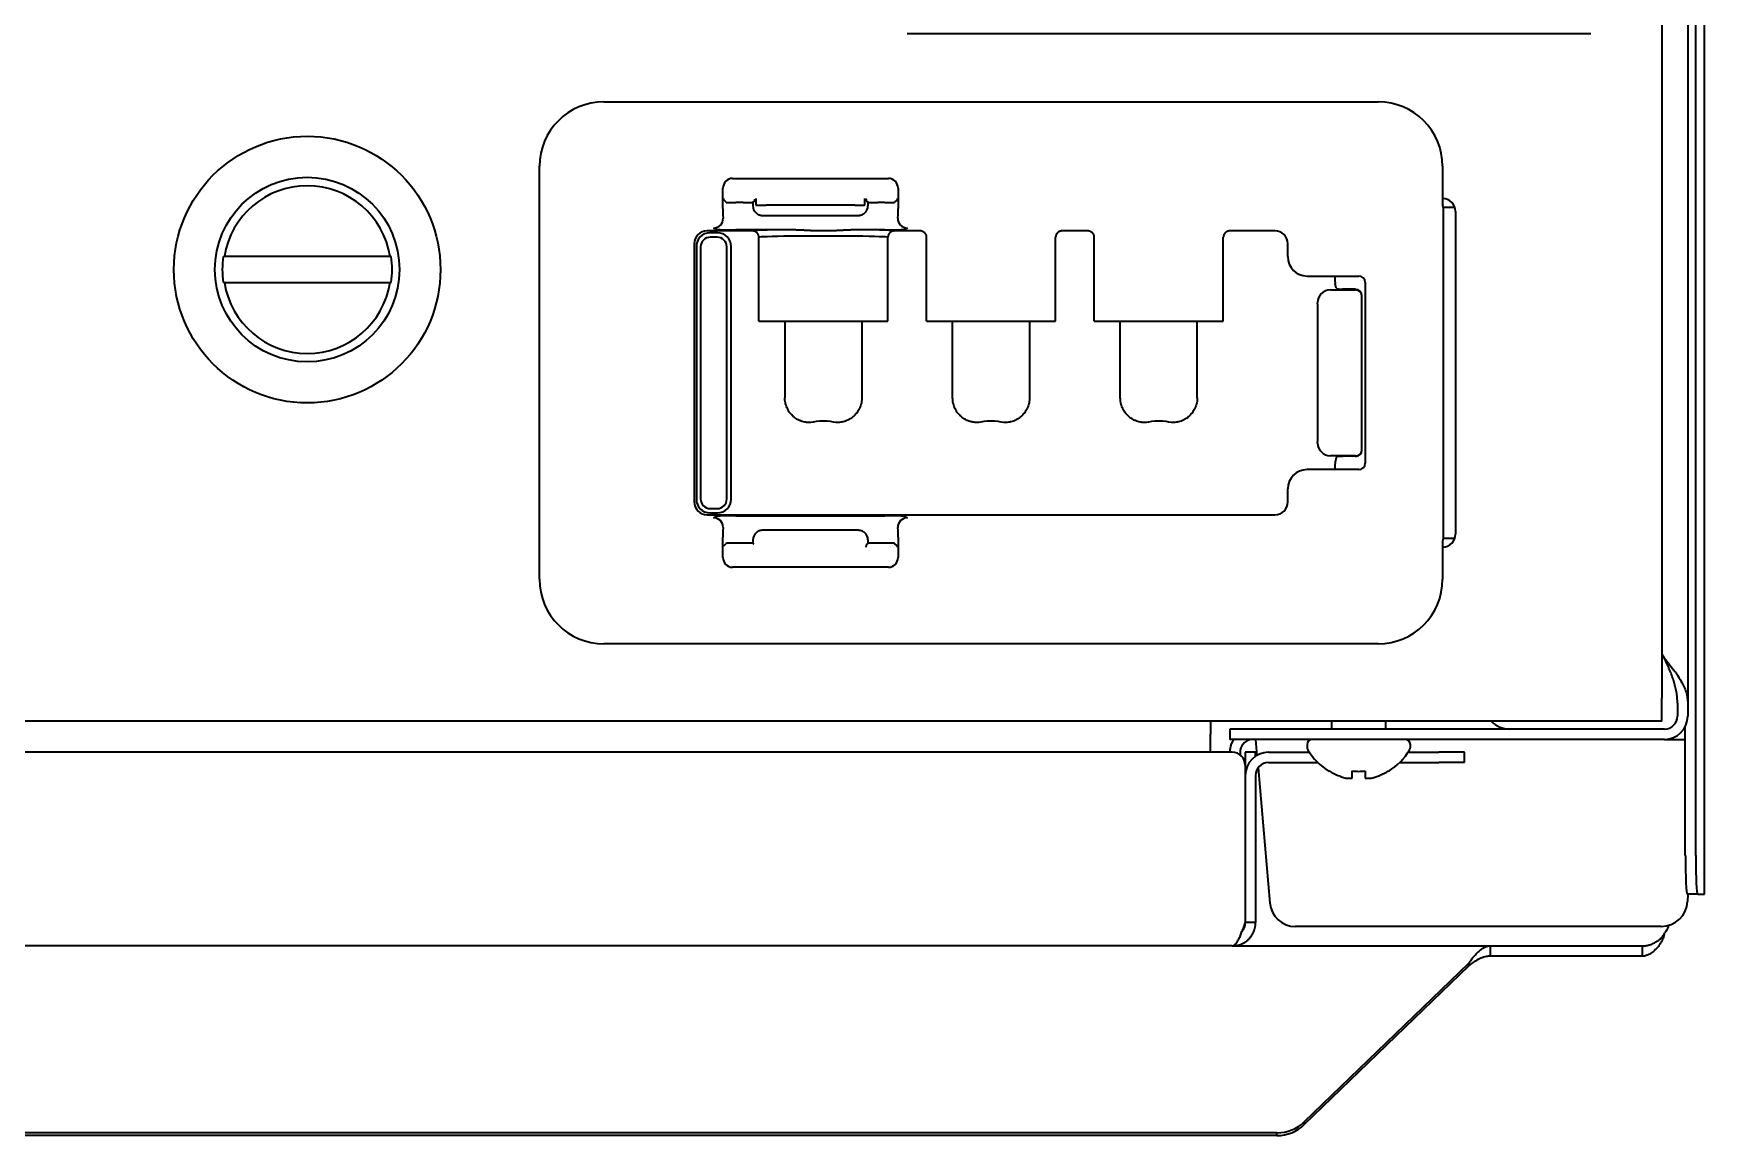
# Model space of a CAD drawing. Extents: x 6336 to 10269, y -393 to 3036.
# Drawn here: x 9049.8 to 9179.4, y 2230.8 to 2316.2 of the extents above; entities that cross this region are included whole.
import ezdxf

# ---------------------------------------------------------------- set-up
doc = ezdxf.new("R2010")
doc.units = 0
doc.header["$LTSCALE"] = 5
doc.layers.add('1', color=7, linetype='CONTINUOUS', true_color=0xffffff)

msp = doc.modelspace()

# ---------------------------------------------------------------- linework, layer by layer
at = {"layer": '1', "color": 7, "linetype": 'Continuous', "lineweight": 35}
for p, q in [((9178.07, 2899.73), (9178.07, 2264.33)), ((9179.37, 2249.53), (9179.37, 2898.93)), ((9178.68, 2895.93), (9178.68, 2252.53)), ((9176.07, 2357.72), (9176.07, 2264.73)), ((9117.57, 2316.23), (9170.57, 2316.23)), ((9094.07, 2310.93), (9154.07, 2310.93)), ((9089.07, 2273.93), (9089.07, 2305.93)), ((9159.07, 2305.93), (9159.07, 2303.14)), ((9103.28, 2302.65), (9103.28, 2304.24)), ((9104.03, 2304.99), (9116.11, 2304.99)), ((9116.86, 2304.24), (9116.86, 2302.65)), ((9103.35, 2303.34), (9103.35, 2303.43)), ((9103.35, 2303.34), (9103.55, 2303.14)), ((9104.86, 2303.12), (9104.3, 2303.12)), ((9105.68, 2303.19), (9105.61, 2303.14)), ((9105.61, 2303.14), (9105.61, 2302.88)), ((9105.85, 2303.43), (9105.85, 2302.93)), ((9114.3, 2302.93), (9114.3, 2303.43)), ((9114.54, 2303.14), (9114.47, 2303.19)), ((9114.54, 2302.88), (9114.54, 2303.14)), ((9115.85, 2303.12), (9115.29, 2303.12)), ((9116.79, 2303.34), (9116.6, 2303.14)), ((9116.8, 2303.43), (9116.79, 2303.34)), ((9105.85, 2302.93), (9105.88, 2302.93)), ((9105.88, 2302.93), (9106.63, 2302.93)), ((9106.36, 2302.13), (9106.63, 2302.13)), ((9113.52, 2302.93), (9106.63, 2302.93)), ((9106.63, 2302.13), (9113.52, 2302.13)), ((9113.52, 2302.93), (9114.27, 2302.93)), ((9113.52, 2302.13), (9113.79, 2302.13)), ((9114.3, 2302.93), (9114.27, 2302.93)), ((9159.11, 2302.75), (9159.08, 2302.89)), ((9160.02, 2302.75), (9159.11, 2302.75)), ((9159.11, 2302.75), (9159.11, 2277.1)), ((9160.07, 2302.43), (9160.07, 2277.43)), ((9105.57, 2300.93), (9102.07, 2300.93)), ((9102.87, 2300.77), (9102.28, 2300.77)), ((9102.84, 2300.44), (9102.31, 2300.44)), ((9102.8, 2301.03), (9102.56, 2301.15)), ((9108.34, 2301.01), (9104.3, 2301.01)), ((9106.07, 2293.93), (9106.07, 2300.43)), ((9115.85, 2301.01), (9113.81, 2301.01)), ((9116.07, 2293.93), (9116.07, 2300.43)), ((9118.57, 2300.93), (9116.57, 2300.93)), ((9117.59, 2301.15), (9117.35, 2301.03)), ((9119.07, 2293.93), (9119.07, 2300.43)), ((9129.07, 2293.93), (9129.07, 2300.43)), ((9131.57, 2300.93), (9129.57, 2300.93)), ((9132.07, 2293.93), (9132.07, 2300.43)), ((9142.07, 2293.93), (9142.07, 2300.43)), ((9146.07, 2300.93), (9142.57, 2300.93)), ((9101.07, 2299.93), (9101.07, 2279.93)), ((9101.23, 2299.72), (9101.23, 2280.13)), ((9101.56, 2299.69), (9101.56, 2280.16)), ((9103.59, 2280.16), (9103.59, 2299.69)), ((9103.92, 2280.13), (9103.92, 2299.72)), ((9147.07, 2298.93), (9147.07, 2299.93)), ((9064.65, 2298.93), (9064.57, 2298.93)), ((9077.58, 2298.93), (9077.5, 2298.93)), ((9064.57, 2296.93), (9064.65, 2296.93)), ((9077.5, 2296.93), (9077.58, 2296.93)), ((9148.57, 2297.43), (9148.8, 2297.43)), ((9148.8, 2297.43), (9152.57, 2297.43)), ((9150.72, 2297.35), (9150.72, 2297.4)), ((9150.81, 2296.48), (9150.73, 2296.85)), ((9153.07, 2296.93), (9153.07, 2282.93)), ((9150.38, 2296.35), (9152.32, 2296.35)), ((9152.32, 2296.4), (9151.31, 2296.4)), ((9152.82, 2295.86), (9152.82, 2295.89)), ((9152.82, 2294.87), (9152.82, 2295.86)), ((9106.07, 2293.93), (9116.07, 2293.93)), ((9108.09, 2293.93), (9108.09, 2288)), ((9114.05, 2293.93), (9114.05, 2288)), ((9119.07, 2293.93), (9129.07, 2293.93)), ((9121.09, 2288), (9121.09, 2293.93)), ((9127.05, 2293.93), (9127.05, 2288)), ((9132.07, 2293.93), (9142.07, 2293.93)), ((9134.09, 2288), (9134.09, 2293.93)), ((9140.05, 2288), (9140.05, 2293.93)), ((9149.38, 2294.87), (9149.38, 2284.98)), ((9152.82, 2284.98), (9152.82, 2294.87)), ((9152.82, 2283.99), (9152.82, 2284.98)), ((9152.82, 2283.96), (9152.82, 2283.99)), ((9148.8, 2282.43), (9148.57, 2282.43)), ((9152.57, 2282.43), (9148.8, 2282.43)), ((9152.32, 2283.5), (9150.38, 2283.5)), ((9150.72, 2282.45), (9150.72, 2282.51)), ((9150.81, 2283.37), (9150.73, 2283)), ((9152.32, 2283.46), (9151.31, 2283.46)), ((9147.07, 2279.93), (9147.07, 2280.93)), ((9102.07, 2278.93), (9146.07, 2278.93)), ((9102.28, 2279.08), (9102.87, 2279.08)), ((9102.31, 2279.41), (9102.84, 2279.41)), ((9102.56, 2278.7), (9102.8, 2278.82)), ((9104.3, 2278.84), (9115.85, 2278.84)), ((9117.35, 2278.82), (9117.59, 2278.7)), ((9103.28, 2275.61), (9103.28, 2277.2)), ((9106.63, 2277.73), (9106.36, 2277.73)), ((9113.52, 2277.73), (9106.63, 2277.73)), ((9113.79, 2277.73), (9113.52, 2277.73)), ((9116.86, 2277.2), (9116.86, 2275.61)), ((9159.11, 2277.1), (9159.08, 2276.96)), ((9160.02, 2277.1), (9159.11, 2277.1)), ((9103.35, 2276.52), (9103.55, 2276.71)), ((9104.86, 2276.73), (9104.3, 2276.73)), ((9105.61, 2276.98), (9105.61, 2276.71)), ((9105.61, 2276.71), (9105.68, 2276.66)), ((9114.47, 2276.66), (9114.54, 2276.71)), ((9114.54, 2276.71), (9114.54, 2276.98)), ((9115.85, 2276.73), (9115.28, 2276.73)), ((9116.79, 2276.52), (9116.6, 2276.71)), ((9116.79, 2276.52), (9116.8, 2276.43)), ((9159.07, 2276.72), (9159.07, 2273.93)), ((9116.11, 2274.86), (9104.03, 2274.86)), ((9154.07, 2268.93), (9094.07, 2268.93)), ((9176.07, 2268.14), (9176.27, 2267.79)), ((9176.07, 2262.93), (9176.07, 2264.73)), ((9177.27, 2264.33), (9177.27, 2263.33)), ((9178.07, 2264.33), (9178.07, 2263.33)), ((9176.07, 2262.93), (8700.37, 2262.93)), ((9141.07, 2262.93), (9141.07, 2261.93)), ((9150.47, 2262.93), (9150.47, 2262.33)), ((9154.67, 2262.33), (9154.67, 2262.93)), ((9141.07, 2260.53), (9141.07, 2261.93)), ((9144.57, 2262.33), (9142.57, 2262.33)), ((9142.57, 2262.33), (9142.57, 2261.53)), ((9144.57, 2261.53), (9142.57, 2261.53)), ((9176.27, 2262.33), (9144.57, 2262.33)), ((9176.27, 2261.53), (9144.57, 2261.53)), ((9144.57, 2261.53), (9144.68, 2260.29)), ((9176.27, 2261.53), (9177.88, 2261.53)), ((9177.88, 2252.53), (9177.88, 2262.53)), ((9142.77, 2260.53), (8700.37, 2260.53)), ((9143.37, 2260.53), (9143.37, 2260.33)), ((9143.77, 2260.53), (9143.77, 2259.53)), ((9144.57, 2260.53), (9143.77, 2260.53)), ((9144.57, 2260.22), (9144.57, 2260.53)), ((9145.57, 2260.53), (9148.75, 2260.53)), ((9148.57, 2261.13), (9148.57, 2260.93)), ((9156.4, 2260.53), (9158.77, 2260.53)), ((9156.57, 2260.93), (9156.57, 2261.13)), ((9160.77, 2260.53), (9158.77, 2260.53)), ((9160.77, 2259.73), (9160.77, 2260.53)), ((9143.77, 2259.53), (9143.77, 2247.33)), ((9144.77, 2259.32), (9145.68, 2248.85)), ((9145.57, 2259.73), (9149.4, 2259.73)), ((9150.27, 2259.05), (9150.27, 2259.08)), ((9154.87, 2259.08), (9154.87, 2259.05)), ((9155.74, 2259.73), (9158.77, 2259.73)), ((9160.77, 2259.73), (9158.77, 2259.73)), ((9144.57, 2258.73), (9144.57, 2247.33)), ((9178.84, 2249.53), (9178.04, 2249.53)), ((9178.08, 2249.53), (9178.06, 2248.96)), ((9178.84, 2249.53), (9179.37, 2249.53)), ((9179.37, 2249.53), (9179.37, 2249.53)), ((9144.57, 2247.33), (9143.77, 2247.33)), ((9170.56, 2247.03), (9147.67, 2247.03)), ((9175.55, 2247.03), (9170.56, 2247.03)), ((9176, 2247.03), (9175.55, 2247.03)), ((9176.57, 2246.99), (9176.57, 2247.1)), ((9142.77, 2245.53), (8702.42, 2245.53)), ((9142.77, 2245.53), (9162.75, 2245.53)), ((9162.75, 2245.53), (9174.57, 2245.53)), ((9162.75, 2245.53), (9162.75, 2244.73)), ((9174.57, 2244.73), (9162.75, 2244.73)), ((9174.57, 2244.73), (9174.57, 2245.53)), ((9148.35, 2231.89), (9161.09, 2244.19)), ((9161.09, 2243.98), (9148.35, 2231.68)), ((9161.09, 2243.98), (9161.09, 2244.19)), ((9148.35, 2231.89), (9148.35, 2231.68)), ((9146.23, 2231.04), (8975.59, 2231.04)), ((9146.23, 2230.83), (8975.59, 2230.83)), ((9146.23, 2230.83), (9146.23, 2231.04))]:
    msp.add_line(p, q, dxfattribs=at)
for radius in [10.33, 7.15]:
    msp.add_circle((9071.07, 2297.93), radius, dxfattribs=at)
for centre, radius, start, end in [((9094.07, 2305.93), 5, 90, 180), ((9154.07, 2305.93), 5, 0, 90), ((9071.07, 2297.93), 6.5, 8.8499, 171.1501), ((9159.07, 2302.43), 1, 0, 90), ((9102.07, 2299.93), 1, 90, 180), ((9146.07, 2299.93), 1, 0, 90), ((9071.07, 2297.93), 6.58, 171.2603, 188.7397), ((9071.07, 2297.93), 6.58, 351.2603, 8.7397), ((9071.07, 2297.93), 6.5, 188.8499, 351.1501), ((9152.57, 2296.93), 0.5, 0, 90), ((9152.57, 2282.93), 0.5, 270, 0), ((9102.07, 2279.93), 1, 180, 270), ((9146.07, 2279.93), 1, 270, 0), ((9159.07, 2277.43), 1, 270, 0), ((9094.07, 2273.93), 5, 180, 270), ((9154.07, 2273.93), 5, 270, 0), ((9164.27, 2264.33), 2, 224.4289, 270), ((9176.27, 2263.33), 1.8, 270, 0), ((9176.27, 2263.33), 1, 270, 0), ((9144.37, 2260.53), 1.8, 146.2508, 171), ((9144.37, 2260.53), 1, 90, 171), ((9148.97, 2261.13), 0.4, 90, 180), ((9156.17, 2261.13), 0.4, 0, 90), ((9144.37, 2260.53), 1.8, 171, 180), ((9142.77, 2259.53), 1, 0, 90), ((9144.37, 2260.53), 1, 171, 180), ((9145.57, 2258.73), 1.8, 90, 180), ((9148.97, 2260.93), 0.4, 180, 210.3012), ((9152.77, 2263.15), 4.8, 210.3012, 238.6273), ((9152.37, 2263.15), 4.8, 301.3727, 329.6988), ((9156.17, 2260.93), 0.4, 329.6988, 0), ((9145.57, 2258.73), 1, 90, 180), ((9147.67, 2249.03), 2, 185, 270)]:
    msp.add_arc(centre, radius, start, end, dxfattribs=at)
for centre, major_axis, ratio, start_param, end_param in [((9104.04, 2304.24), (0.532, -0.532), 0.996359, 2.356803, 3.926382), ((9116.11, 2304.24), (-0.532, -0.532), 0.996359, 2.356803, 3.926382), ((9104.3, 2303.14), (0.75, 0), 0.034921, 3.176499, 4.712389), ((9104.86, 2303.14), (0.755, 0), 0.034921, 4.712389, 6.230825), ((9115.29, 2303.14), (0.755, 0), 0.034921, 3.193953, 4.712389), ((9115.85, 2303.14), (0.75, 0), 0.034921, 4.712389, 6.248279), ((9159.08, 2303.14), (0, -0.25), 0.034921, 4.712389, 6.108652), ((9102.56, 2301.9), (-0.335, -0.671), 0.999239, 0.46383, 2.034018), ((9103.31, 2302.65), (0, -0.75), 0.034921, 4.712389, 6.265732), ((9106.36, 2302.88), (0.753, 0), 0.995884, 3.141593, 3.977903), ((9113.78, 2302.88), (0.753, 0), 0.995884, 5.446875, 6.283185), ((9116.84, 2302.65), (0, -0.75), 0.034921, 0.017453, 1.570796), ((9117.59, 2301.9), (0.335, -0.671), 0.999239, 4.249168, 5.819355), ((9102.28, 2299.72), (-0.743, 0.743), 0.999695, 5.497939, 7.068431), ((9102.31, 2299.69), (0.53, 0.53), 0.999695, 0.78555, 2.356042), ((9104.3, 2301.04), (1.5, 0), 0.017455, 3.176499, 4.712389), ((9102.84, 2299.69), (0.53, -0.53), 0.999695, 0.78555, 2.356042), ((9102.87, 2299.72), (0.743, 0.743), 0.999695, 5.497939, 7.068431), ((9111.07, 2300.93), (5.5, 0), 0.017455, 2.091232, 3.140006), ((9111.07, 2300.43), (5, 0), 0.019201, 0, 3.141593), ((9111.07, 2300.93), (5.5, 0), 0.017455, 0.001587, 1.050361), ((9115.85, 2301.04), (1.5, 0), 0.017455, 4.712389, 6.248279), ((9148.57, 2298.93), (1.5, 0), 0.999848, 3.141593, 4.712389), ((9150.74, 2297.35), (0, -0.5), 0.034921, 4.712389, 6.108652), ((9151.31, 2296.49), (0.5, 0), 0.176327, 3.176499, 4.712389), ((9150.38, 2295.37), (0.995, 0.099), 0.984662, 1.473629, 3.041395), ((9149.38, 2294.87), (0, -0.5), 0.017455, 1.570796, 2.96706), ((9152.32, 2295.89), (0, 0.508), 0.984808, 4.712389, 6.283185), ((9152.32, 2295.86), (-0.5, 0), 0.984808, 3.141593, 4.712389), ((9111.07, 2285.99), (1.07, 0), 0.176327, 0.462409, 2.679184), ((9124.07, 2285.99), (1.07, 0), 0.176327, 0.462409, 2.679184), ((9137.07, 2285.99), (1.07, 0), 0.176327, 0.462409, 2.679184), ((9149.38, 2284.98), (0, -0.5), 0.017455, 0.174533, 1.570796), ((9150.38, 2284.49), (0.995, -0.099), 0.984662, 3.241791, 4.809556), ((9152.32, 2283.99), (-0.5, 0), 0.984808, 1.570796, 3.141593), ((9152.32, 2283.96), (0, 0.508), 0.984808, 3.141593, 4.712389), ((9148.57, 2280.93), (-1.5, 0), 0.999848, 4.712389, 6.283185), ((9150.74, 2282.51), (0, -0.5), 0.034921, 3.316126, 4.712389), ((9151.31, 2283.37), (0.5, 0), 0.176327, 1.570796, 3.106686), ((9102.28, 2280.13), (-0.743, -0.743), 0.999695, 5.497939, 7.068431), ((9102.31, 2280.16), (-0.53, 0.53), 0.999695, 0.78555, 2.356042), ((9102.84, 2280.16), (-0.53, -0.53), 0.999695, 0.78555, 2.356042), ((9102.87, 2280.13), (0.743, -0.743), 0.999695, 5.497939, 7.068431), ((9102.56, 2277.95), (-0.335, 0.671), 0.999239, 4.249168, 5.819355), ((9104.3, 2278.82), (1.5, 0), 0.017455, 1.570796, 3.106686), ((9115.85, 2278.82), (1.5, 0), 0.017455, 0.034907, 1.570796), ((9117.59, 2277.95), (0.335, 0.671), 0.999239, 0.46383, 2.034018), ((9103.31, 2277.2), (0, -0.75), 0.034921, 3.159046, 4.712389), ((9106.36, 2276.98), (0.753, 0), 0.995902, 2.301583, 3.141593), ((9113.78, 2276.98), (0.753, 0), 0.995902, 0, 0.84001), ((9116.84, 2277.2), (0, -0.75), 0.034921, 1.570796, 3.124139), ((9104.3, 2276.71), (0.75, 0), 0.034921, 1.570796, 3.106686), ((9104.86, 2276.71), (0.75, 0), 0.034921, 0.05236, 1.570796), ((9115.28, 2276.71), (0.75, 0), 0.034921, 1.570796, 3.089233), ((9115.85, 2276.71), (0.75, 0), 0.034921, 0.034907, 1.570796), ((9159.08, 2276.72), (0, -0.25), 0.034921, 3.316126, 4.712389), ((9104.04, 2275.62), (-0.532, -0.532), 0.996359, 5.498396, 7.067974), ((9116.11, 2275.62), (0.532, -0.532), 0.996359, 5.498396, 7.067974), ((9178.04, 2252.53), (0, -3), 0.052336, 4.712389, 6.283185), ((9178.84, 2252.53), (0, 3), 0.052336, 1.570796, 3.141593), ((9176, 2249.03), (2.05, 0), 0.974464, 4.712389, 6.248279), ((9146.23, 2233.94), (-3, 0), 0.965926, 1.570796, 2.356194), ((9146.23, 2233.73), (3, 0), 0.965926, 4.712389, 5.497787)]:
    msp.add_ellipse(centre, major_axis=major_axis, ratio=ratio, start_param=start_param, end_param=end_param, dxfattribs=at)
for points, knots in [([(9105.74, 2303.38), (9105.74, 2303.38), (9105.74, 2303.36), (9105.73, 2303.32), (9105.72, 2303.27), (9105.71, 2303.23), (9105.69, 2303.2), (9105.68, 2303.19), (9105.68, 2303.19)], [0, 0, 0, 0, 0.005451, 0.204361, 0.403271, 0.60218, 0.80109, 1, 1, 1, 1]), ([(9114.47, 2303.19), (9114.46, 2303.19), (9114.45, 2303.2), (9114.44, 2303.24), (9114.43, 2303.26), (9114.42, 2303.3), (9114.42, 2303.32), (9114.41, 2303.35), (9114.4, 2303.37), (9114.4, 2303.4), (9114.4, 2303.41), (9114.39, 2303.42)], [0, 0, 0, 0, 0.301376, 0.301376, 0.602751, 0.602751, 0.753439, 0.753439, 0.904127, 0.904127, 1, 1, 1, 1]), ([(9105.86, 2302.32), (9105.88, 2302.3), (9105.89, 2302.29), (9105.93, 2302.26), (9105.95, 2302.25), (9106.01, 2302.21), (9106.05, 2302.19), (9106.1, 2302.17), (9106.11, 2302.17), (9106.14, 2302.16), (9106.17, 2302.15), (9106.2, 2302.14), (9106.27, 2302.13), (9106.31, 2302.13), (9106.36, 2302.13)], [0, 0, 0, 0, 0.125, 0.125, 0.25, 0.25, 0.5, 0.5, 0.5625, 0.5625, 0.625, 0.75, 0.75, 1, 1, 1, 1]), ([(9113.79, 2302.13), (9113.8, 2302.13), (9113.81, 2302.13), (9113.84, 2302.13), (9113.85, 2302.13), (9113.88, 2302.13), (9113.93, 2302.14), (9113.98, 2302.15), (9114.01, 2302.16), (9114.04, 2302.17), (9114.05, 2302.17), (9114.1, 2302.19), (9114.14, 2302.21), (9114.2, 2302.25), (9114.22, 2302.26), (9114.25, 2302.29), (9114.27, 2302.3), (9114.29, 2302.32)], [0, 0, 0, 0, 0.0625, 0.0625, 0.125, 0.125, 0.25, 0.375, 0.4375, 0.4375, 0.5, 0.5, 0.75, 0.75, 0.875, 0.875, 1, 1, 1, 1]), ([(9106.07, 2300.43), (9106.07, 2300.46), (9106.07, 2300.49), (9106.06, 2300.54), (9106.06, 2300.56), (9106.05, 2300.59), (9106.04, 2300.6), (9106.02, 2300.65), (9106.01, 2300.68), (9105.98, 2300.72), (9105.97, 2300.73), (9105.95, 2300.76), (9105.94, 2300.77), (9105.9, 2300.8), (9105.88, 2300.82), (9105.84, 2300.85), (9105.82, 2300.86), (9105.79, 2300.87), (9105.76, 2300.89), (9105.73, 2300.9), (9105.7, 2300.91), (9105.69, 2300.91), (9105.64, 2300.92), (9105.61, 2300.93), (9105.57, 2300.93)], [0, 0, 0, 0, 0.125, 0.125, 0.1875, 0.1875, 0.25, 0.25, 0.375, 0.375, 0.4375, 0.4375, 0.5, 0.5, 0.625, 0.625, 0.6875, 0.6875, 0.75, 0.8125, 0.8125, 0.875, 0.875, 1, 1, 1, 1]), ([(9111.07, 2300.92), (9111.04, 2300.92), (9110.98, 2300.92), (9110.9, 2300.92), (9110.81, 2300.92), (9110.72, 2300.93), (9110.63, 2300.93), (9110.54, 2300.93), (9110.45, 2300.93), (9110.36, 2300.93), (9110.27, 2300.94), (9110.18, 2300.94), (9110.09, 2300.94), (9110, 2300.95), (9109.91, 2300.95), (9109.82, 2300.96), (9109.73, 2300.96), (9109.65, 2300.96), (9109.58, 2300.97), (9109.52, 2300.97), (9109.45, 2300.97), (9109.39, 2300.98), (9109.33, 2300.98), (9109.27, 2300.98), (9109.22, 2300.99), (9109.16, 2300.99), (9109.1, 2300.99), (9109.05, 2300.99), (9108.99, 2300.99), (9108.94, 2301), (9108.88, 2301), (9108.83, 2301), (9108.78, 2301), (9108.73, 2301), (9108.67, 2301.01), (9108.62, 2301.01), (9108.57, 2301.01), (9108.53, 2301.01), (9108.48, 2301.01), (9108.43, 2301.01), (9108.38, 2301.01), (9108.35, 2301.01), (9108.34, 2301.01)], [0, 0, 0, 0, 0.031567, 0.063213, 0.094945, 0.126766, 0.158683, 0.1907, 0.222824, 0.25506, 0.287412, 0.319888, 0.352493, 0.385232, 0.418112, 0.451138, 0.484317, 0.517655, 0.54066, 0.563411, 0.585907, 0.608148, 0.630137, 0.651871, 0.673353, 0.694581, 0.715557, 0.736281, 0.756752, 0.776972, 0.796939, 0.816655, 0.836119, 0.855332, 0.874294, 0.893005, 0.911465, 0.929673, 0.947631, 0.965338, 0.982794, 1, 1, 1, 1]), ([(9113.81, 2301.01), (9113.79, 2301.01), (9113.77, 2301.01), (9113.73, 2301.01), (9113.69, 2301.01), (9113.64, 2301.01), (9113.6, 2301.01), (9113.56, 2301.01), (9113.52, 2301.01), (9113.48, 2301.01), (9113.44, 2301), (9113.4, 2301), (9113.36, 2301), (9113.32, 2301), (9113.28, 2301), (9113.24, 2301), (9113.2, 2301), (9113.16, 2300.99), (9113.11, 2300.99), (9113.07, 2300.99), (9113.03, 2300.99), (9112.99, 2300.99), (9112.95, 2300.99), (9112.91, 2300.98), (9112.87, 2300.98), (9112.83, 2300.98), (9112.79, 2300.98), (9112.75, 2300.98), (9112.71, 2300.97), (9112.66, 2300.97), (9112.62, 2300.97), (9112.58, 2300.97), (9112.54, 2300.96), (9112.5, 2300.96), (9112.46, 2300.96), (9112.42, 2300.96), (9112.38, 2300.96), (9112.33, 2300.95), (9112.29, 2300.95), (9112.25, 2300.95), (9112.21, 2300.95), (9112.17, 2300.95), (9112.13, 2300.95), (9112.09, 2300.94), (9112.04, 2300.94), (9112, 2300.94), (9111.96, 2300.94), (9111.92, 2300.94), (9111.88, 2300.94), (9111.83, 2300.93), (9111.79, 2300.93), (9111.75, 2300.93), (9111.71, 2300.93), (9111.67, 2300.93), (9111.62, 2300.93), (9111.58, 2300.93), (9111.54, 2300.93), (9111.5, 2300.93), (9111.45, 2300.93), (9111.41, 2300.92), (9111.37, 2300.92), (9111.33, 2300.92), (9111.28, 2300.92), (9111.24, 2300.92), (9111.2, 2300.92), (9111.16, 2300.92), (9111.11, 2300.92), (9111.09, 2300.92), (9111.07, 2300.92)], [0, 0, 0, 0, 0.015275, 0.030535, 0.04578, 0.061009, 0.076225, 0.091427, 0.106616, 0.121793, 0.136957, 0.15211, 0.167253, 0.182384, 0.197506, 0.212619, 0.227723, 0.242819, 0.257908, 0.272989, 0.288065, 0.303134, 0.318199, 0.333259, 0.348315, 0.363367, 0.378417, 0.393464, 0.40851, 0.423555, 0.438599, 0.453643, 0.468688, 0.483734, 0.498782, 0.513833, 0.528886, 0.543943, 0.559004, 0.574069, 0.58914, 0.604217, 0.6193, 0.634389, 0.649487, 0.664592, 0.679705, 0.694828, 0.70996, 0.725103, 0.740256, 0.75542, 0.770596, 0.785784, 0.800985, 0.8162, 0.831428, 0.846671, 0.861928, 0.877201, 0.89249, 0.907795, 0.923117, 0.938457, 0.953814, 0.96919, 0.984585, 1, 1, 1, 1]), ([(9116.57, 2300.93), (9116.54, 2300.93), (9116.51, 2300.92), (9116.46, 2300.91), (9116.44, 2300.91), (9116.41, 2300.9), (9116.4, 2300.89), (9116.35, 2300.88), (9116.32, 2300.86), (9116.28, 2300.83), (9116.27, 2300.82), (9116.24, 2300.8), (9116.23, 2300.79), (9116.2, 2300.76), (9116.18, 2300.73), (9116.15, 2300.69), (9116.14, 2300.68), (9116.12, 2300.65), (9116.11, 2300.62), (9116.1, 2300.59), (9116.09, 2300.56), (9116.09, 2300.54), (9116.08, 2300.49), (9116.07, 2300.46), (9116.07, 2300.43)], [0, 0, 0, 0, 0.125, 0.125, 0.1875, 0.1875, 0.25, 0.25, 0.375, 0.375, 0.4375, 0.4375, 0.5, 0.5, 0.625, 0.625, 0.6875, 0.6875, 0.75, 0.8125, 0.8125, 0.875, 0.875, 1, 1, 1, 1]), ([(9119.07, 2300.43), (9119.07, 2300.46), (9119.07, 2300.49), (9119.06, 2300.54), (9119.06, 2300.56), (9119.05, 2300.59), (9119.04, 2300.6), (9119.02, 2300.65), (9119.01, 2300.68), (9118.98, 2300.72), (9118.97, 2300.73), (9118.95, 2300.76), (9118.94, 2300.77), (9118.9, 2300.8), (9118.88, 2300.82), (9118.84, 2300.85), (9118.82, 2300.86), (9118.79, 2300.87), (9118.76, 2300.89), (9118.73, 2300.9), (9118.7, 2300.91), (9118.69, 2300.91), (9118.64, 2300.92), (9118.61, 2300.93), (9118.57, 2300.93)], [0, 0, 0, 0, 0.125, 0.125, 0.1875, 0.1875, 0.25, 0.25, 0.375, 0.375, 0.4375, 0.4375, 0.5, 0.5, 0.625, 0.625, 0.6875, 0.6875, 0.75, 0.8125, 0.8125, 0.875, 0.875, 1, 1, 1, 1]), ([(9129.57, 2300.93), (9129.54, 2300.93), (9129.51, 2300.92), (9129.46, 2300.91), (9129.44, 2300.91), (9129.41, 2300.9), (9129.4, 2300.89), (9129.35, 2300.88), (9129.32, 2300.86), (9129.28, 2300.83), (9129.27, 2300.82), (9129.24, 2300.8), (9129.23, 2300.79), (9129.2, 2300.76), (9129.18, 2300.73), (9129.15, 2300.69), (9129.14, 2300.68), (9129.12, 2300.65), (9129.11, 2300.62), (9129.1, 2300.59), (9129.09, 2300.56), (9129.09, 2300.54), (9129.08, 2300.49), (9129.07, 2300.46), (9129.07, 2300.43)], [0, 0, 0, 0, 0.125, 0.125, 0.1875, 0.1875, 0.25, 0.25, 0.375, 0.375, 0.4375, 0.4375, 0.5, 0.5, 0.625, 0.625, 0.6875, 0.6875, 0.75, 0.8125, 0.8125, 0.875, 0.875, 1, 1, 1, 1]), ([(9132.07, 2300.43), (9132.07, 2300.46), (9132.07, 2300.49), (9132.06, 2300.54), (9132.06, 2300.56), (9132.05, 2300.59), (9132.04, 2300.6), (9132.02, 2300.65), (9132.01, 2300.68), (9131.98, 2300.72), (9131.97, 2300.73), (9131.95, 2300.76), (9131.94, 2300.77), (9131.9, 2300.8), (9131.88, 2300.82), (9131.84, 2300.85), (9131.82, 2300.86), (9131.79, 2300.87), (9131.76, 2300.89), (9131.73, 2300.9), (9131.7, 2300.91), (9131.69, 2300.91), (9131.64, 2300.92), (9131.61, 2300.93), (9131.57, 2300.93)], [0, 0, 0, 0, 0.125, 0.125, 0.1875, 0.1875, 0.25, 0.25, 0.375, 0.375, 0.4375, 0.4375, 0.5, 0.5, 0.625, 0.625, 0.6875, 0.6875, 0.75, 0.8125, 0.8125, 0.875, 0.875, 1, 1, 1, 1]), ([(9142.57, 2300.93), (9142.54, 2300.93), (9142.51, 2300.92), (9142.46, 2300.91), (9142.44, 2300.91), (9142.41, 2300.9), (9142.4, 2300.89), (9142.35, 2300.88), (9142.32, 2300.86), (9142.28, 2300.83), (9142.27, 2300.82), (9142.24, 2300.8), (9142.23, 2300.79), (9142.2, 2300.76), (9142.18, 2300.73), (9142.15, 2300.69), (9142.14, 2300.68), (9142.12, 2300.65), (9142.11, 2300.62), (9142.1, 2300.59), (9142.09, 2300.56), (9142.09, 2300.54), (9142.08, 2300.49), (9142.07, 2300.46), (9142.07, 2300.43)], [0, 0, 0, 0, 0.125, 0.125, 0.1875, 0.1875, 0.25, 0.25, 0.375, 0.375, 0.4375, 0.4375, 0.5, 0.5, 0.625, 0.625, 0.6875, 0.6875, 0.75, 0.8125, 0.8125, 0.875, 0.875, 1, 1, 1, 1]), ([(9110.11, 2286.07), (9110.05, 2286.07), (9109.98, 2286.07), (9109.88, 2286.08), (9109.85, 2286.08), (9109.79, 2286.08), (9109.75, 2286.09), (9109.66, 2286.1), (9109.6, 2286.12), (9109.47, 2286.15), (9109.41, 2286.17), (9109.32, 2286.2), (9109.29, 2286.21), (9109.23, 2286.24), (9109.2, 2286.25), (9109.11, 2286.29), (9109.05, 2286.33), (9108.94, 2286.4), (9108.89, 2286.43), (9108.81, 2286.49), (9108.78, 2286.51), (9108.73, 2286.56), (9108.71, 2286.58), (9108.64, 2286.65), (9108.55, 2286.74), (9108.47, 2286.84), (9108.41, 2286.92), (9108.4, 2286.95), (9108.37, 2286.99), (9108.36, 2287.01), (9108.35, 2287.04), (9108.31, 2287.11), (9108.24, 2287.24), (9108.2, 2287.36), (9108.17, 2287.45), (9108.16, 2287.49), (9108.14, 2287.55), (9108.14, 2287.58), (9108.1, 2287.74), (9108.09, 2287.87), (9108.09, 2288)], [0, 0, 0, 0, 0.0625, 0.0625, 0.09375, 0.09375, 0.125, 0.125, 0.1875, 0.1875, 0.25, 0.25, 0.28125, 0.28125, 0.3125, 0.3125, 0.375, 0.375, 0.4375, 0.4375, 0.46875, 0.46875, 0.5, 0.5, 0.5625, 0.625, 0.625, 0.65625, 0.65625, 0.671875, 0.671875, 0.6875, 0.75, 0.8125, 0.8125, 0.84375, 0.84375, 0.875, 0.875, 1, 1, 1, 1]), ([(9114.05, 2288), (9114.05, 2287.97), (9114.05, 2287.94), (9114.05, 2287.87), (9114.05, 2287.84), (9114.04, 2287.74), (9114.02, 2287.61), (9113.99, 2287.49), (9113.96, 2287.39), (9113.95, 2287.36), (9113.93, 2287.3), (9113.91, 2287.27), (9113.88, 2287.18), (9113.82, 2287.06), (9113.75, 2286.95), (9113.69, 2286.87), (9113.68, 2286.84), (9113.64, 2286.79), (9113.61, 2286.77), (9113.55, 2286.69), (9113.46, 2286.6), (9113.36, 2286.51), (9113.26, 2286.43), (9113.21, 2286.4), (9113.12, 2286.34), (9113.09, 2286.33), (9113.04, 2286.3), (9113.01, 2286.28), (9112.92, 2286.24), (9112.86, 2286.21), (9112.74, 2286.17), (9112.68, 2286.15), (9112.58, 2286.12), (9112.55, 2286.12), (9112.49, 2286.1), (9112.45, 2286.1), (9112.36, 2286.08), (9112.29, 2286.08), (9112.16, 2286.07), (9112.1, 2286.07), (9112.03, 2286.07)], [0, 0, 0, 0, 0.03125, 0.03125, 0.0625, 0.0625, 0.125, 0.1875, 0.1875, 0.21875, 0.21875, 0.25, 0.25, 0.3125, 0.375, 0.375, 0.40625, 0.40625, 0.4375, 0.4375, 0.5, 0.5625, 0.5625, 0.625, 0.625, 0.65625, 0.65625, 0.6875, 0.6875, 0.75, 0.75, 0.8125, 0.8125, 0.84375, 0.84375, 0.875, 0.875, 0.9375, 0.9375, 1, 1, 1, 1]), ([(9123.11, 2286.07), (9123.05, 2286.07), (9122.98, 2286.07), (9122.85, 2286.08), (9122.79, 2286.08), (9122.69, 2286.1), (9122.66, 2286.1), (9122.6, 2286.12), (9122.56, 2286.12), (9122.47, 2286.15), (9122.41, 2286.17), (9122.31, 2286.2), (9122.28, 2286.21), (9122.22, 2286.24), (9122.19, 2286.25), (9122.11, 2286.3), (9122.05, 2286.33), (9121.94, 2286.4), (9121.89, 2286.43), (9121.82, 2286.48), (9121.81, 2286.49), (9121.78, 2286.51), (9121.77, 2286.52), (9121.73, 2286.56), (9121.71, 2286.58), (9121.64, 2286.65), (9121.55, 2286.74), (9121.47, 2286.84), (9121.41, 2286.92), (9121.4, 2286.95), (9121.36, 2287.01), (9121.35, 2287.04), (9121.3, 2287.12), (9121.24, 2287.24), (9121.18, 2287.42), (9121.14, 2287.55), (9121.12, 2287.64), (9121.12, 2287.68), (9121.11, 2287.74), (9121.11, 2287.77), (9121.1, 2287.87), (9121.09, 2287.94), (9121.09, 2288)], [0, 0, 0, 0, 0.0625, 0.0625, 0.125, 0.125, 0.15625, 0.15625, 0.1875, 0.1875, 0.25, 0.25, 0.28125, 0.28125, 0.3125, 0.3125, 0.375, 0.375, 0.4375, 0.4375, 0.453125, 0.453125, 0.46875, 0.46875, 0.5, 0.5, 0.5625, 0.625, 0.625, 0.65625, 0.65625, 0.6875, 0.6875, 0.75, 0.8125, 0.875, 0.875, 0.90625, 0.90625, 0.9375, 0.9375, 1, 1, 1, 1]), ([(9127.05, 2288), (9127.05, 2287.97), (9127.05, 2287.94), (9127.05, 2287.87), (9127.05, 2287.84), (9127.04, 2287.74), (9127.02, 2287.61), (9126.99, 2287.49), (9126.96, 2287.39), (9126.95, 2287.36), (9126.93, 2287.3), (9126.91, 2287.27), (9126.88, 2287.18), (9126.82, 2287.06), (9126.75, 2286.95), (9126.69, 2286.87), (9126.68, 2286.84), (9126.64, 2286.79), (9126.61, 2286.77), (9126.55, 2286.69), (9126.46, 2286.6), (9126.36, 2286.51), (9126.26, 2286.43), (9126.21, 2286.4), (9126.12, 2286.34), (9126.09, 2286.33), (9126.04, 2286.3), (9126.01, 2286.28), (9125.92, 2286.24), (9125.86, 2286.21), (9125.74, 2286.17), (9125.68, 2286.15), (9125.58, 2286.12), (9125.55, 2286.12), (9125.49, 2286.1), (9125.45, 2286.1), (9125.36, 2286.08), (9125.29, 2286.08), (9125.16, 2286.07), (9125.1, 2286.07), (9125.03, 2286.07)], [0, 0, 0, 0, 0.03125, 0.03125, 0.0625, 0.0625, 0.125, 0.1875, 0.1875, 0.21875, 0.21875, 0.25, 0.25, 0.3125, 0.375, 0.375, 0.40625, 0.40625, 0.4375, 0.4375, 0.5, 0.5625, 0.5625, 0.625, 0.625, 0.65625, 0.65625, 0.6875, 0.6875, 0.75, 0.75, 0.8125, 0.8125, 0.84375, 0.84375, 0.875, 0.875, 0.9375, 0.9375, 1, 1, 1, 1]), ([(9136.11, 2286.07), (9136.05, 2286.07), (9135.98, 2286.07), (9135.88, 2286.08), (9135.85, 2286.08), (9135.79, 2286.08), (9135.75, 2286.09), (9135.66, 2286.1), (9135.6, 2286.12), (9135.47, 2286.15), (9135.41, 2286.17), (9135.32, 2286.2), (9135.29, 2286.21), (9135.23, 2286.24), (9135.2, 2286.25), (9135.11, 2286.29), (9135.05, 2286.33), (9134.94, 2286.4), (9134.89, 2286.43), (9134.81, 2286.49), (9134.78, 2286.51), (9134.73, 2286.56), (9134.71, 2286.58), (9134.64, 2286.65), (9134.55, 2286.74), (9134.47, 2286.84), (9134.41, 2286.92), (9134.4, 2286.95), (9134.37, 2286.99), (9134.36, 2287.01), (9134.35, 2287.04), (9134.31, 2287.11), (9134.24, 2287.24), (9134.2, 2287.36), (9134.17, 2287.45), (9134.16, 2287.49), (9134.14, 2287.55), (9134.14, 2287.58), (9134.1, 2287.74), (9134.09, 2287.87), (9134.09, 2288)], [0, 0, 0, 0, 0.0625, 0.0625, 0.09375, 0.09375, 0.125, 0.125, 0.1875, 0.1875, 0.25, 0.25, 0.28125, 0.28125, 0.3125, 0.3125, 0.375, 0.375, 0.4375, 0.4375, 0.46875, 0.46875, 0.5, 0.5, 0.5625, 0.625, 0.625, 0.65625, 0.65625, 0.671875, 0.671875, 0.6875, 0.75, 0.8125, 0.8125, 0.84375, 0.84375, 0.875, 0.875, 1, 1, 1, 1]), ([(9140.05, 2288), (9140.05, 2287.97), (9140.05, 2287.94), (9140.05, 2287.87), (9140.05, 2287.84), (9140.04, 2287.74), (9140.02, 2287.61), (9139.99, 2287.49), (9139.96, 2287.39), (9139.95, 2287.36), (9139.93, 2287.3), (9139.91, 2287.27), (9139.88, 2287.18), (9139.82, 2287.06), (9139.75, 2286.95), (9139.69, 2286.87), (9139.68, 2286.84), (9139.64, 2286.79), (9139.61, 2286.77), (9139.55, 2286.69), (9139.46, 2286.6), (9139.36, 2286.51), (9139.26, 2286.43), (9139.21, 2286.4), (9139.12, 2286.34), (9139.09, 2286.33), (9139.04, 2286.3), (9139.01, 2286.28), (9138.92, 2286.24), (9138.86, 2286.21), (9138.74, 2286.17), (9138.68, 2286.15), (9138.58, 2286.12), (9138.55, 2286.12), (9138.49, 2286.1), (9138.45, 2286.1), (9138.36, 2286.08), (9138.29, 2286.08), (9138.16, 2286.07), (9138.1, 2286.07), (9138.03, 2286.07)], [0, 0, 0, 0, 0.03125, 0.03125, 0.0625, 0.0625, 0.125, 0.1875, 0.1875, 0.21875, 0.21875, 0.25, 0.25, 0.3125, 0.375, 0.375, 0.40625, 0.40625, 0.4375, 0.4375, 0.5, 0.5625, 0.5625, 0.625, 0.625, 0.65625, 0.65625, 0.6875, 0.6875, 0.75, 0.75, 0.8125, 0.8125, 0.84375, 0.84375, 0.875, 0.875, 0.9375, 0.9375, 1, 1, 1, 1]), ([(9106.36, 2277.73), (9106.34, 2277.73), (9106.31, 2277.73), (9106.27, 2277.72), (9106.22, 2277.71), (9106.18, 2277.7), (9106.15, 2277.7), (9106.14, 2277.69), (9106.11, 2277.68), (9106.1, 2277.68), (9106.05, 2277.66), (9106.01, 2277.64), (9105.95, 2277.6), (9105.93, 2277.59), (9105.9, 2277.56), (9105.88, 2277.55), (9105.86, 2277.53)], [0, 0, 0, 0, 0.125, 0.125, 0.25, 0.375, 0.375, 0.4375, 0.4375, 0.5, 0.5, 0.75, 0.75, 0.875, 0.875, 1, 1, 1, 1]), ([(9114.29, 2277.53), (9114.27, 2277.55), (9114.25, 2277.56), (9114.21, 2277.59), (9114.19, 2277.6), (9114.14, 2277.64), (9114.1, 2277.66), (9114.04, 2277.68), (9114.03, 2277.68), (9114.01, 2277.69), (9113.98, 2277.7), (9113.94, 2277.71), (9113.88, 2277.72), (9113.83, 2277.73), (9113.79, 2277.73)], [0, 0, 0, 0, 0.125, 0.125, 0.25, 0.25, 0.5, 0.5, 0.5625, 0.5625, 0.625, 0.75, 0.75, 1, 1, 1, 1]), ([(9114.39, 2276.43), (9114.4, 2276.44), (9114.4, 2276.48), (9114.41, 2276.53), (9114.43, 2276.58), (9114.44, 2276.62), (9114.45, 2276.65), (9114.46, 2276.66), (9114.47, 2276.66)], [0, 0, 0, 0, 0.114241, 0.291393, 0.468545, 0.645696, 0.822848, 1, 1, 1, 1]), ([(9177.27, 2264.33), (9177.27, 2264.36), (9177.27, 2264.4), (9177.27, 2264.47), (9177.27, 2264.51), (9177.26, 2264.62), (9177.26, 2264.69), (9177.24, 2264.91), (9177.22, 2265.05), (9177.15, 2265.48), (9177.07, 2265.77), (9176.89, 2266.35), (9176.78, 2266.64), (9176.6, 2267.07), (9176.53, 2267.21), (9176.44, 2267.43), (9176.4, 2267.5), (9176.34, 2267.65), (9176.31, 2267.72), (9176.27, 2267.79)], [0, 0, 0, 0, 0.03125, 0.03125, 0.0625, 0.0625, 0.125, 0.125, 0.25, 0.25, 0.5, 0.5, 0.75, 0.75, 0.875, 0.875, 0.9375, 0.9375, 1, 1, 1, 1]), ([(9176.27, 2267.79), (9176.3, 2267.75), (9176.33, 2267.72), (9176.39, 2267.65), (9176.48, 2267.54), (9176.57, 2267.43), (9176.74, 2267.21), (9176.85, 2267.07), (9177.01, 2266.85), (9177.07, 2266.78), (9177.15, 2266.67), (9177.17, 2266.64), (9177.22, 2266.57), (9177.25, 2266.53), (9177.37, 2266.35), (9177.46, 2266.2), (9177.63, 2265.91), (9177.71, 2265.77), (9177.84, 2265.48), (9177.89, 2265.34), (9177.96, 2265.12), (9177.98, 2265.05), (9178, 2264.94), (9178.01, 2264.9), (9178.03, 2264.83), (9178.03, 2264.79), (9178.06, 2264.61), (9178.07, 2264.47), (9178.07, 2264.33)], [0, 0, 0, 0, 0.03125, 0.03125, 0.0625, 0.125, 0.125, 0.25, 0.25, 0.3125, 0.3125, 0.34375, 0.34375, 0.375, 0.375, 0.5, 0.5, 0.625, 0.625, 0.75, 0.75, 0.8125, 0.8125, 0.84375, 0.84375, 0.875, 0.875, 1, 1, 1, 1]), ([(9150.27, 2259.08), (9150.48, 2258.96), (9150.69, 2258.85), (9151.01, 2258.71), (9151.12, 2258.67), (9151.34, 2258.59), (9151.46, 2258.56), (9151.57, 2258.53)], [0, 0, 0, 0, 0.5, 0.5, 0.75, 0.75, 1, 1, 1, 1]), ([(9153.07, 2259.08), (9153.07, 2258.96), (9153.07, 2258.85), (9153.07, 2258.71), (9153.07, 2258.67), (9153.07, 2258.59), (9153.07, 2258.56), (9153.07, 2258.53)], [0, 0, 0, 0, 0.5, 0.5, 0.75, 0.75, 1, 1, 1, 1]), ([(9142.77, 2245.53), (9142.81, 2245.53), (9142.86, 2245.54), (9142.94, 2245.58), (9142.98, 2245.62), (9143.06, 2245.71), (9143.11, 2245.76), (9143.19, 2245.89), (9143.23, 2245.97), (9143.31, 2246.14), (9143.36, 2246.23), (9143.44, 2246.42), (9143.48, 2246.53), (9143.56, 2246.75), (9143.61, 2246.86), (9143.69, 2247.09), (9143.73, 2247.21), (9143.77, 2247.33)], [0, 0, 0, 0, 0.125, 0.125, 0.25, 0.25, 0.375, 0.375, 0.5, 0.5, 0.625, 0.625, 0.75, 0.75, 0.875, 0.875, 1, 1, 1, 1]), ([(9143.57, 2246.73), (9143.58, 2246.74), (9143.59, 2246.76), (9143.64, 2246.82), (9143.67, 2246.88), (9143.72, 2247), (9143.74, 2247.07), (9143.77, 2247.2), (9143.77, 2247.26), (9143.77, 2247.33)], [0, 0, 0, 0, 0.082566, 0.082566, 0.388378, 0.388378, 0.694189, 0.694189, 1, 1, 1, 1]), ([(9175.69, 2245.89), (9175.76, 2245.93), (9175.81, 2245.97), (9175.93, 2246.06), (9175.98, 2246.11), (9176.04, 2246.17), (9176.06, 2246.19), (9176.08, 2246.22), (9176.12, 2246.26), (9176.15, 2246.3), (9176.22, 2246.39), (9176.26, 2246.46), (9176.3, 2246.53)], [0, 0, 0, 0, 0.25, 0.25, 0.5, 0.5, 0.5625, 0.5625, 0.625, 0.75, 0.75, 1, 1, 1, 1]), ([(9176.25, 2246.38), (9176.23, 2246.32), (9176.21, 2246.26), (9176.16, 2246.15), (9176.14, 2246.1), (9176.11, 2246.02), (9176.1, 2245.99), (9176.07, 2245.94), (9176.06, 2245.92), (9175.99, 2245.8), (9175.94, 2245.7), (9175.82, 2245.53), (9175.76, 2245.45), (9175.69, 2245.38)], [0, 0, 0, 0, 0.155136, 0.155136, 0.295946, 0.295946, 0.366352, 0.366352, 0.436757, 0.436757, 0.718379, 0.718379, 1, 1, 1, 1]), ([(9161.09, 2244.19), (9161.16, 2244.29), (9161.23, 2244.38), (9161.33, 2244.51), (9161.36, 2244.56), (9161.43, 2244.64), (9161.47, 2244.69), (9161.57, 2244.81), (9161.64, 2244.88), (9161.78, 2245.03), (9161.85, 2245.09), (9161.99, 2245.21), (9162.06, 2245.27), (9162.2, 2245.36), (9162.27, 2245.4), (9162.35, 2245.44), (9162.37, 2245.45), (9162.41, 2245.46), (9162.42, 2245.47), (9162.48, 2245.48), (9162.51, 2245.49), (9162.62, 2245.52), (9162.68, 2245.53), (9162.75, 2245.53)], [0, 0, 0, 0, 0.125, 0.125, 0.1875, 0.1875, 0.25, 0.25, 0.375, 0.375, 0.5, 0.5, 0.625, 0.625, 0.75, 0.75, 0.78125, 0.78125, 0.8125, 0.8125, 0.875, 0.875, 1, 1, 1, 1]), ([(9162.75, 2244.73), (9162.72, 2244.73), (9162.67, 2244.72), (9162.62, 2244.72), (9162.58, 2244.72), (9162.56, 2244.71), (9162.48, 2244.7), (9162.41, 2244.69), (9162.2, 2244.64), (9162.06, 2244.59), (9161.78, 2244.45), (9161.64, 2244.37), (9161.44, 2244.24), (9161.35, 2244.18), (9161.26, 2244.11), (9161.23, 2244.09), (9161.21, 2244.08), (9161.16, 2244.04), (9161.12, 2244.01), (9161.09, 2243.98)], [0, 0, 0, 0, 0.0625, 0.09375, 0.09375, 0.125, 0.125, 0.25, 0.25, 0.5, 0.5, 0.75, 0.75, 0.875, 0.90625, 0.90625, 0.9375, 0.9375, 1, 1, 1, 1]), ([(9174.57, 2245.53), (9174.62, 2245.53), (9174.67, 2245.53), (9174.76, 2245.54), (9174.85, 2245.55), (9174.95, 2245.57), (9175.02, 2245.59), (9175.04, 2245.59), (9175.09, 2245.61), (9175.11, 2245.61), (9175.18, 2245.64), (9175.23, 2245.65), (9175.32, 2245.69), (9175.37, 2245.71), (9175.51, 2245.78), (9175.6, 2245.83), (9175.69, 2245.89)], [0, 0, 0, 0, 0.125, 0.125, 0.25, 0.375, 0.375, 0.4375, 0.4375, 0.5, 0.5, 0.625, 0.625, 0.75, 0.75, 1, 1, 1, 1]), ([(9175.69, 2245.38), (9175.6, 2245.28), (9175.51, 2245.19), (9175.37, 2245.06), (9175.32, 2245.03), (9175.25, 2244.97), (9175.23, 2244.96), (9175.18, 2244.93), (9175.16, 2244.91), (9175.04, 2244.84), (9174.95, 2244.8), (9174.81, 2244.76), (9174.76, 2244.74), (9174.69, 2244.73), (9174.67, 2244.73), (9174.62, 2244.73), (9174.6, 2244.73), (9174.57, 2244.73)], [0, 0, 0, 0, 0.25, 0.25, 0.375, 0.375, 0.4375, 0.4375, 0.5, 0.5, 0.75, 0.75, 0.875, 0.875, 0.9375, 0.9375, 1, 1, 1, 1])]:
    msp.add_open_spline(points, degree=3, knots=knots, dxfattribs=at)
for points, degree in [([(9077.5, 2298.93), (9077.23, 2298.93), (9076.71, 2298.93), (9076, 2298.93), (9075.35, 2298.93), (9074.75, 2298.93), (9074.19, 2298.93), (9073.69, 2298.93), (9073.23, 2298.93), (9072.81, 2298.93), (9072.44, 2298.93), (9072.1, 2298.93), (9071.81, 2298.93), (9071.56, 2298.93), (9071.32, 2298.93), (9071.07, 2298.93), (9070.83, 2298.93), (9070.58, 2298.93), (9070.33, 2298.93), (9070.04, 2298.93), (9069.71, 2298.93), (9069.33, 2298.93), (9068.92, 2298.93), (9068.46, 2298.93), (9067.95, 2298.93), (9067.4, 2298.93), (9066.8, 2298.93), (9066.14, 2298.93), (9065.43, 2298.93), (9064.92, 2298.93), (9064.65, 2298.93)], 3), ([(9064.65, 2296.93), (9064.92, 2296.93), (9065.43, 2296.93), (9066.14, 2296.93), (9066.8, 2296.93), (9067.4, 2296.93), (9067.95, 2296.93), (9068.46, 2296.93), (9068.92, 2296.93), (9069.34, 2296.93), (9069.71, 2296.93), (9070.04, 2296.93), (9070.33, 2296.93), (9070.59, 2296.93), (9070.83, 2296.93), (9071.07, 2296.93), (9071.32, 2296.93), (9071.56, 2296.93), (9071.82, 2296.93), (9072.11, 2296.93), (9072.44, 2296.93), (9072.81, 2296.93), (9073.23, 2296.93), (9073.69, 2296.93), (9074.2, 2296.93), (9074.75, 2296.93), (9075.35, 2296.93), (9076, 2296.93), (9076.71, 2296.93), (9077.23, 2296.93), (9077.5, 2296.93)], 3), ([(9152.07, 2258.53), (9152.07, 2258.54), (9152.07, 2258.57), (9152.07, 2258.62), (9152.07, 2258.68), (9152.07, 2258.74), (9152.07, 2258.81), (9152.07, 2258.88), (9152.07, 2258.97), (9152.07, 2259.04), (9152.07, 2259.08)], 3), ([(9152.07, 2259.08), (9152.24, 2259.06), (9152.57, 2259.04), (9152.91, 2259.06), (9153.07, 2259.08)], 3), ([(9153.57, 2258.53), (9153.63, 2258.54), (9153.74, 2258.57), (9153.9, 2258.62), (9154.06, 2258.68), (9154.21, 2258.74), (9154.36, 2258.81), (9154.52, 2258.88), (9154.69, 2258.97), (9154.81, 2259.04), (9154.87, 2259.08)], 3), ([(9151.57, 2258.53), (9151.6, 2258.53), (9151.64, 2258.52), (9151.72, 2258.52), (9151.79, 2258.51), (9151.86, 2258.51), (9151.93, 2258.52), (9152, 2258.52), (9152.05, 2258.53), (9152.07, 2258.53)], 3), ([(9153.07, 2258.53), (9153.1, 2258.53), (9153.15, 2258.52), (9153.22, 2258.52), (9153.3, 2258.51), (9153.37, 2258.51), (9153.43, 2258.52), (9153.5, 2258.52), (9153.55, 2258.53), (9153.57, 2258.53)], 3), ([(9142.77, 2245.53), (9142.85, 2245.53), (9142.99, 2245.53), (9143.2, 2245.57), (9143.41, 2245.64), (9143.61, 2245.73), (9143.8, 2245.84), (9143.97, 2245.98), (9144.12, 2246.13), (9144.26, 2246.3), (9144.37, 2246.49), (9144.46, 2246.69), (9144.52, 2246.89), (9144.56, 2247.11), (9144.57, 2247.25), (9144.57, 2247.33)], 3), ([(9176.25, 2246.38), (9176.25, 2246.42), (9176.26, 2246.45)], 2), ([(9176.57, 2246.99), (9176.48, 2246.84), (9176.39, 2246.68), (9176.3, 2246.53)], 3)]:
    msp.add_open_spline(points, degree=degree, dxfattribs=at)

doc.saveas('drawing.dxf')
